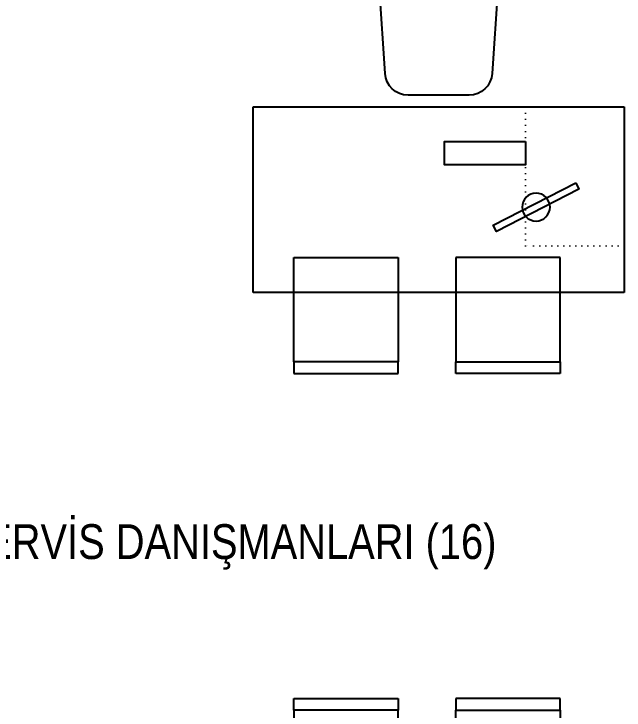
# Model space of a CAD drawing. Extents: x -1286 to 34975, y -230 to 6637.
# Drawn here: x 3057.7 to 3320.8, y 2027.5 to 2327.5 of the extents above; entities that cross this region are included whole.
import ezdxf

# ---------------------------------------------------------------- set-up
doc = ezdxf.new("R2010")
doc.units = 0
doc.header["$LTSCALE"] = 20
doc.linetypes.add('DOT2', pattern=[0.125, 0, -0.125])
doc.layers.get('0').update_dxf_attribs({"color": 9, "lineweight": 9})
doc.layers.add('05', color=9, linetype='Continuous', lineweight=9)
doc.layers.add('21', color=9, linetype='Continuous', lineweight=9)
doc.styles.add('MuuM_TEXT-STANDART', font='ARIALN.TTF')

# ---------------------------------------------------------------- blocks, each defined once
blk = doc.blocks.new('160lıkcalismamasa-vw')
at = {"lineweight": -3, "ltscale": 0.5}
for p, q in [((2355.98, 2657.5), (2355.98, 2662.5)), ((2355.98, 2662.5), (2400.98, 2662.5)), ((2400.98, 2662.5), (2400.98, 2657.5)), ((2425.98, 2662.5), (2425.98, 2657.5)), ((2470.98, 2662.5), (2425.98, 2662.5)), ((2470.98, 2657.5), (2470.98, 2662.5)), ((2400.98, 2657.5), (2355.98, 2657.5)), ((2355.98, 2657.5), (2355.98, 2612.5)), ((2400.98, 2657.5), (2355.98, 2657.5)), ((2400.98, 2612.5), (2400.98, 2657.5)), ((2425.98, 2657.5), (2470.98, 2657.5)), ((2425.98, 2612.5), (2425.98, 2657.5)), ((2425.98, 2657.5), (2470.98, 2657.5)), ((2470.98, 2657.5), (2470.98, 2612.5)), ((2498.48, 2627.5), (2338.48, 2627.5)), ((2338.48, 2627.5), (2338.48, 2547.5)), ((2498.48, 2547.5), (2498.48, 2627.5)), ((2355.98, 2612.5), (2400.98, 2612.5)), ((2470.98, 2612.5), (2425.98, 2612.5)), ((2338.48, 2547.5), (2498.48, 2547.5))]:
    blk.add_line(p, q, dxfattribs=at)
for points in [[(2477.64, 2580.3), (2479.01, 2582.97), (2443.42, 2601.24), (2442.05, 2598.58)], [(2455.98, 2562.5), (2455.98, 2572.5), (2420.98, 2572.5), (2420.98, 2562.5)], [(2397.98, 2487.5), (2438.98, 2487.5), (2438.98, 2493.5), (2397.98, 2493.5)]]:
    blk.add_lwpolyline(points, close=True, dxfattribs=at)
blk.add_lwpolyline([(2392.98, 2496.5), (2443.98, 2496.5), (2441.59, 2533.15, 0.395265), (2431.61, 2542.5), (2405.34, 2542.5, 0.395265), (2395.37, 2533.15)], format="xyb", close=True, dxfattribs=at)
blk.add_circle((2460.53, 2590.77), 6, dxfattribs=at)
at = {"layer": '05', "linetype": 'DOT2'}
for p, q in [((2498.48, 2607.5), (2455.98, 2607.5)), ((2455.98, 2607.5), (2455.98, 2547.5)), ((2498.48, 2547.5), (2498.48, 2607.5)), ((2455.98, 2547.5), (2498.48, 2547.5))]:
    blk.add_line(p, q, dxfattribs=at)

msp = doc.modelspace()

# ---------------------------------------------------------------- block references
at = {"layer": '05', "xscale": -1, "rotation": 180}
msp.add_blockref('160lıkcalismamasa-vw', (822.36, 4835), dxfattribs=at)
at = {"layer": '05'}
msp.add_blockref('160lıkcalismamasa-vw', (822.36, -630), dxfattribs=at)

# ---------------------------------------------------------------- texts
at = {"layer": '21', "insert": (3033.83, 2107.6), "char_height": 15, "attachment_point": 1, "style": 'MuuM_TEXT-STANDART'}
msp.add_mtext_dynamic_manual_height_columns('SERVİS DANIŞMANLARI (16)', width=1355.2517, gutter_width=200, heights=[0], dxfattribs=at)

doc.saveas('drawing.dxf')
